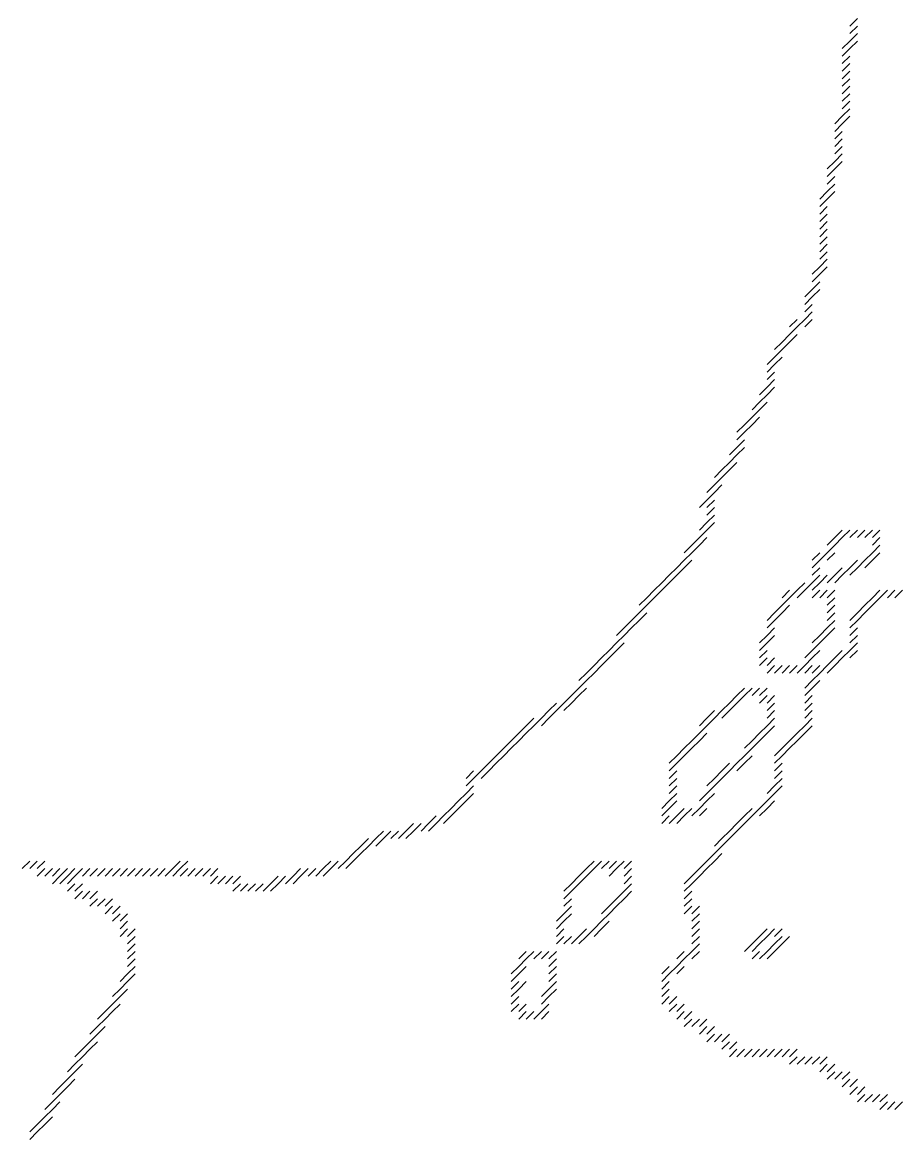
# Model space of a CAD drawing. Header units: metres. Extents: x 5 to 1923, y 5 to 1083.
# Drawn here: x 1194 to 1310.5, y 173.5 to 321.5 of the extents above; entities that cross this region are included whole.
import ezdxf

# ---------------------------------------------------------------- set-up
doc = ezdxf.new("R2010")
doc.units = ezdxf.units.M

msp = doc.modelspace()

# ---------------------------------------------------------------- linework, layer by layer
for p, q in [((1304, 321), (1305, 322)), ((1304, 320), (1305, 321)), ((1304, 319), (1305, 320)), ((1303, 318), (1304, 319)), ((1304, 318), (1305, 319)), ((1303, 317), (1304, 318)), ((1303, 316), (1304, 317)), ((1303, 315), (1304, 316)), ((1303, 314), (1304, 315)), ((1303, 313), (1304, 314)), ((1303, 312), (1304, 313)), ((1303, 311), (1304, 312)), ((1303, 310), (1304, 311)), ((1303, 309), (1304, 310)), ((1302, 308), (1303, 309)), ((1302, 307), (1303, 308)), ((1303, 308), (1304, 309)), ((1302, 306), (1303, 307)), ((1302, 305), (1303, 306)), ((1302, 304), (1303, 305)), ((1302, 303), (1303, 304)), ((1301, 302), (1302, 303)), ((1301, 301), (1302, 302)), ((1302, 302), (1303, 303)), ((1301, 300), (1302, 301)), ((1300, 298), (1301, 299)), ((1301, 299), (1302, 300)), ((1301, 298), (1302, 299)), ((1300, 297), (1301, 298)), ((1300, 296), (1301, 297)), ((1300, 295), (1301, 296)), ((1300, 294), (1301, 295)), ((1300, 293), (1301, 294)), ((1300, 292), (1301, 293)), ((1300, 291), (1301, 292)), ((1300, 290), (1301, 291)), ((1299, 288), (1300, 289)), ((1300, 289), (1301, 290)), ((1300, 288), (1301, 289)), ((1299, 287), (1300, 288)), ((1298, 285), (1299, 286)), ((1299, 286), (1300, 287)), ((1299, 285), (1300, 286)), ((1298, 284), (1299, 285)), ((1298, 283), (1299, 284)), ((1298, 282), (1299, 283)), ((1296, 281), (1297, 282)), ((1297, 281), (1298, 282)), ((1298, 281), (1299, 282)), ((1295, 279), (1296, 280)), ((1296, 280), (1297, 281)), ((1296, 279), (1297, 280)), ((1294, 278), (1295, 279)), ((1295, 278), (1296, 279)), ((1293, 276), (1294, 277)), ((1294, 277), (1295, 278)), ((1294, 276), (1295, 277)), ((1293, 275), (1294, 276)), ((1293, 274), (1294, 275)), ((1293, 273), (1294, 274)), ((1292, 272), (1293, 273)), ((1293, 272), (1294, 273)), ((1291, 270), (1292, 271)), ((1292, 271), (1293, 272)), ((1292, 270), (1293, 271)), ((1291, 269), (1292, 270)), ((1289, 267), (1290, 268)), ((1290, 268), (1291, 269)), ((1290, 267), (1291, 268)), ((1291, 268), (1292, 269)), ((1289, 266), (1290, 267)), ((1288, 264), (1289, 265)), ((1289, 265), (1290, 266)), ((1289, 264), (1290, 265)), ((1288, 263), (1289, 264)), ((1286, 261), (1287, 262)), ((1287, 262), (1288, 263)), ((1287, 261), (1288, 262)), ((1288, 262), (1289, 263)), ((1286, 260), (1287, 261)), ((1285, 259), (1286, 260)), ((1285, 258), (1286, 259)), ((1286, 259), (1287, 260)), ((1284, 257), (1285, 258)), ((1285, 257), (1286, 258)), ((1285, 256), (1286, 257)), ((1284, 254), (1285, 255)), ((1285, 255), (1286, 256)), ((1285, 254), (1286, 255)), ((1284, 253), (1285, 254)), ((1302, 253), (1303, 254)), ((1303, 253), (1304, 254)), ((1304, 253), (1305, 254)), ((1305, 253), (1306, 254)), ((1306, 253), (1307, 254)), ((1307, 253), (1308, 254)), ((1282, 251), (1283, 252)), ((1283, 252), (1284, 253)), ((1283, 251), (1284, 252)), ((1284, 252), (1285, 253)), ((1301, 252), (1302, 253)), ((1301, 251), (1302, 252)), ((1302, 252), (1303, 253)), ((1307, 252), (1308, 253)), ((1307, 251), (1308, 252)), ((1282, 250), (1283, 251)), ((1299, 250), (1300, 251)), ((1300, 250), (1301, 251)), ((1301, 250), (1302, 251)), ((1306, 250), (1307, 251)), ((1307, 250), (1308, 251)), ((1280, 248), (1281, 249)), ((1281, 249), (1282, 250)), ((1281, 248), (1282, 249)), ((1282, 249), (1283, 250)), ((1299, 249), (1300, 250)), ((1299, 248), (1300, 249)), ((1302, 248), (1303, 249)), ((1303, 248), (1304, 249)), ((1304, 249), (1305, 250)), ((1304, 248), (1305, 249)), ((1305, 249), (1306, 250)), ((1306, 249), (1307, 250)), ((1279, 247), (1280, 248)), ((1280, 247), (1281, 248)), ((1299, 247), (1300, 248)), ((1300, 247), (1301, 248)), ((1301, 247), (1302, 248)), ((1302, 247), (1303, 248)), ((1277, 245), (1278, 246)), ((1278, 246), (1279, 247)), ((1278, 245), (1279, 246)), ((1279, 246), (1280, 247)), ((1295, 245), (1296, 246)), ((1296, 245), (1297, 246)), ((1297, 246), (1298, 247)), ((1297, 245), (1298, 246)), ((1298, 246), (1299, 247)), ((1299, 246), (1300, 247)), ((1299, 245), (1300, 246)), ((1300, 245), (1301, 246)), ((1301, 245), (1302, 246)), ((1307, 245), (1308, 246)), ((1308, 245), (1309, 246)), ((1309, 245), (1310, 246)), ((1310, 245), (1311, 246)), ((1276, 244), (1277, 245)), ((1277, 244), (1278, 245)), ((1295, 244), (1296, 245)), ((1301, 244), (1302, 245)), ((1306, 244), (1307, 245)), ((1307, 244), (1308, 245)), ((1275, 242), (1276, 243)), ((1276, 243), (1277, 244)), ((1276, 242), (1277, 243)), ((1293, 242), (1294, 243)), ((1294, 243), (1295, 244)), ((1294, 242), (1295, 243)), ((1295, 243), (1296, 244)), ((1301, 243), (1302, 244)), ((1301, 242), (1302, 243)), ((1304, 242), (1305, 243)), ((1305, 243), (1306, 244)), ((1305, 242), (1306, 243)), ((1306, 243), (1307, 244)), ((1274, 241), (1275, 242)), ((1275, 241), (1276, 242)), ((1293, 241), (1294, 242)), ((1301, 241), (1302, 242)), ((1304, 241), (1305, 242)), ((1273, 240), (1274, 241)), ((1273, 239), (1274, 240)), ((1274, 240), (1275, 241)), ((1292, 239), (1293, 240)), ((1293, 240), (1294, 241)), ((1293, 239), (1294, 240)), ((1299, 239), (1300, 240)), ((1300, 240), (1301, 241)), ((1300, 239), (1301, 240)), ((1301, 240), (1302, 241)), ((1304, 240), (1305, 241)), ((1304, 239), (1305, 240)), ((1272, 238), (1273, 239)), ((1273, 238), (1274, 239)), ((1292, 238), (1293, 239)), ((1299, 238), (1300, 239)), ((1304, 238), (1305, 239)), ((1270, 236), (1271, 237)), ((1271, 237), (1272, 238)), ((1271, 236), (1272, 237)), ((1272, 237), (1273, 238)), ((1292, 237), (1293, 238)), ((1292, 236), (1293, 237)), ((1293, 236), (1294, 237)), ((1298, 237), (1299, 238)), ((1298, 236), (1299, 237)), ((1299, 237), (1300, 238)), ((1301, 236), (1302, 237)), ((1302, 237), (1303, 238)), ((1302, 236), (1303, 237)), ((1303, 237), (1304, 238)), ((1304, 237), (1305, 238)), ((1269, 235), (1270, 236)), ((1270, 235), (1271, 236)), ((1293, 235), (1294, 236)), ((1294, 235), (1295, 236)), ((1295, 235), (1296, 236)), ((1296, 235), (1297, 236)), ((1297, 235), (1298, 236)), ((1298, 235), (1299, 236)), ((1299, 235), (1300, 236)), ((1300, 235), (1301, 236)), ((1301, 235), (1302, 236)), ((1268, 234), (1269, 235)), ((1268, 233), (1269, 234)), ((1269, 234), (1270, 235)), ((1298, 233), (1299, 234)), ((1299, 234), (1300, 235)), ((1299, 233), (1300, 234)), ((1267, 232), (1268, 233)), ((1268, 232), (1269, 233)), ((1289, 232), (1290, 233)), ((1290, 232), (1291, 233)), ((1291, 232), (1292, 233)), ((1292, 232), (1293, 233)), ((1298, 232), (1299, 233)), ((1264, 230), (1265, 231)), ((1265, 230), (1266, 231)), ((1266, 231), (1267, 232)), ((1266, 230), (1267, 231)), ((1267, 231), (1268, 232)), ((1287, 230), (1288, 231)), ((1288, 231), (1289, 232)), ((1288, 230), (1289, 231)), ((1289, 231), (1290, 232)), ((1292, 231), (1293, 232)), ((1293, 231), (1294, 232)), ((1293, 230), (1294, 231)), ((1298, 231), (1299, 232)), ((1298, 230), (1299, 231)), ((1263, 229), (1264, 230)), ((1264, 229), (1265, 230)), ((1285, 229), (1286, 230)), ((1286, 229), (1287, 230)), ((1287, 229), (1288, 230)), ((1293, 229), (1294, 230)), ((1298, 229), (1299, 230)), ((1260, 227), (1261, 228)), ((1261, 228), (1262, 229)), ((1261, 227), (1262, 228)), ((1262, 228), (1263, 229)), ((1263, 228), (1264, 229)), ((1284, 228), (1285, 229)), ((1284, 227), (1285, 228)), ((1285, 228), (1286, 229)), ((1292, 227), (1293, 228)), ((1293, 228), (1294, 229)), ((1293, 227), (1294, 228)), ((1297, 227), (1298, 228)), ((1298, 228), (1299, 229)), ((1298, 227), (1299, 228)), ((1259, 226), (1260, 227)), ((1260, 226), (1261, 227)), ((1283, 226), (1284, 227)), ((1284, 226), (1285, 227)), ((1291, 226), (1292, 227)), ((1292, 226), (1293, 227)), ((1296, 226), (1297, 227)), ((1297, 226), (1298, 227)), ((1257, 224), (1258, 225)), ((1258, 225), (1259, 226)), ((1258, 224), (1259, 225)), ((1259, 225), (1260, 226)), ((1281, 224), (1282, 225)), ((1282, 225), (1283, 226)), ((1282, 224), (1283, 225)), ((1283, 225), (1284, 226)), ((1290, 225), (1291, 226)), ((1290, 224), (1291, 225)), ((1291, 225), (1292, 226)), ((1294, 224), (1295, 225)), ((1295, 225), (1296, 226)), ((1295, 224), (1296, 225)), ((1296, 225), (1297, 226)), ((1256, 223), (1257, 224)), ((1257, 223), (1258, 224)), ((1280, 223), (1281, 224)), ((1281, 223), (1282, 224)), ((1289, 223), (1290, 224)), ((1290, 223), (1291, 224)), ((1294, 223), (1295, 224)), ((1253, 221), (1254, 222)), ((1254, 221), (1255, 222)), ((1255, 222), (1256, 223)), ((1255, 221), (1256, 222)), ((1256, 222), (1257, 223)), ((1280, 222), (1281, 223)), ((1280, 221), (1281, 222)), ((1286, 221), (1287, 222)), ((1287, 222), (1288, 223)), ((1287, 221), (1288, 222)), ((1288, 222), (1289, 223)), ((1289, 222), (1290, 223)), ((1294, 222), (1295, 223)), ((1294, 221), (1295, 222)), ((1253, 220), (1254, 221)), ((1280, 220), (1281, 221)), ((1285, 220), (1286, 221)), ((1286, 220), (1287, 221)), ((1294, 220), (1295, 221)), ((1253, 219), (1254, 220)), ((1280, 219), (1281, 220)), ((1285, 219), (1286, 220)), ((1293, 219), (1294, 220)), ((1294, 219), (1295, 220)), ((1251, 217), (1252, 218)), ((1252, 218), (1253, 219)), ((1252, 217), (1253, 218)), ((1253, 218), (1254, 219)), ((1279, 217), (1280, 218)), ((1280, 218), (1281, 219)), ((1280, 217), (1281, 218)), ((1284, 218), (1285, 219)), ((1284, 217), (1285, 218)), ((1285, 218), (1286, 219)), ((1292, 217), (1293, 218)), ((1293, 218), (1294, 219)), ((1293, 217), (1294, 218)), ((1250, 216), (1251, 217)), ((1251, 216), (1252, 217)), ((1279, 216), (1280, 217)), ((1281, 216), (1282, 217)), ((1282, 216), (1283, 217)), ((1283, 216), (1284, 217)), ((1284, 216), (1285, 217)), ((1290, 216), (1291, 217)), ((1291, 216), (1292, 217)), ((1292, 216), (1293, 217)), ((1245, 214), (1246, 215)), ((1246, 214), (1247, 215)), ((1247, 214), (1248, 215)), ((1248, 215), (1249, 216)), ((1248, 214), (1249, 215)), ((1249, 215), (1250, 216)), ((1250, 215), (1251, 216)), ((1279, 215), (1280, 216)), ((1280, 215), (1281, 216)), ((1281, 215), (1282, 216)), ((1288, 214), (1289, 215)), ((1289, 215), (1290, 216)), ((1289, 214), (1290, 215)), ((1290, 215), (1291, 216)), ((1241, 213), (1242, 214)), ((1242, 213), (1243, 214)), ((1243, 213), (1244, 214)), ((1244, 213), (1245, 214)), ((1245, 213), (1246, 214)), ((1287, 213), (1288, 214)), ((1288, 213), (1289, 214)), ((1238, 211), (1239, 212)), ((1239, 212), (1240, 213)), ((1239, 211), (1240, 212)), ((1240, 212), (1241, 213)), ((1241, 212), (1242, 213)), ((1286, 212), (1287, 213)), ((1286, 211), (1287, 212)), ((1287, 212), (1288, 213)), ((1237, 210), (1238, 211)), ((1238, 210), (1239, 211)), ((1285, 210), (1286, 211)), ((1286, 210), (1287, 211)), ((1194, 209), (1195, 210)), ((1195, 209), (1196, 210)), ((1196, 209), (1197, 210)), ((1196, 208), (1197, 209)), ((1197, 208), (1198, 209)), ((1198, 208), (1199, 209)), ((1199, 208), (1200, 209)), ((1200, 208), (1201, 209)), ((1201, 208), (1202, 209)), ((1202, 208), (1203, 209)), ((1203, 208), (1204, 209)), ((1204, 208), (1205, 209)), ((1205, 208), (1206, 209)), ((1206, 208), (1207, 209)), ((1207, 208), (1208, 209)), ((1208, 208), (1209, 209)), ((1209, 208), (1210, 209)), ((1210, 208), (1211, 209)), ((1211, 208), (1212, 209)), ((1212, 208), (1213, 209)), ((1213, 208), (1214, 209)), ((1214, 209), (1215, 210)), ((1214, 208), (1215, 209)), ((1215, 209), (1216, 210)), ((1215, 208), (1216, 209)), ((1216, 208), (1217, 209)), ((1217, 208), (1218, 209)), ((1218, 208), (1219, 209)), ((1219, 208), (1220, 209)), ((1230, 208), (1231, 209)), ((1231, 208), (1232, 209)), ((1232, 208), (1233, 209)), ((1233, 208), (1234, 209)), ((1234, 209), (1235, 210)), ((1234, 208), (1235, 209)), ((1235, 209), (1236, 210)), ((1236, 209), (1237, 210)), ((1237, 209), (1238, 210)), ((1268, 208), (1269, 209)), ((1269, 209), (1270, 210)), ((1269, 208), (1270, 209)), ((1270, 209), (1271, 210)), ((1271, 209), (1272, 210)), ((1272, 209), (1273, 210)), ((1272, 208), (1273, 209)), ((1273, 209), (1274, 210)), ((1274, 209), (1275, 210)), ((1274, 208), (1275, 209)), ((1283, 208), (1284, 209)), ((1284, 209), (1285, 210)), ((1284, 208), (1285, 209)), ((1285, 209), (1286, 210)), ((1198, 207), (1199, 208)), ((1199, 207), (1200, 208)), ((1200, 207), (1201, 208)), ((1219, 207), (1220, 208)), ((1220, 207), (1221, 208)), ((1221, 207), (1222, 208)), ((1222, 207), (1223, 208)), ((1227, 207), (1228, 208)), ((1228, 207), (1229, 208)), ((1229, 207), (1230, 208)), ((1230, 207), (1231, 208)), ((1267, 207), (1268, 208)), ((1268, 207), (1269, 208)), ((1274, 207), (1275, 208)), ((1282, 207), (1283, 208)), ((1283, 207), (1284, 208)), ((1200, 206), (1201, 207)), ((1201, 206), (1202, 207)), ((1201, 205), (1202, 206)), ((1202, 205), (1203, 206)), ((1203, 205), (1204, 206)), ((1222, 206), (1223, 207)), ((1223, 206), (1224, 207)), ((1224, 206), (1225, 207)), ((1225, 206), (1226, 207)), ((1226, 206), (1227, 207)), ((1227, 206), (1228, 207)), ((1266, 206), (1267, 207)), ((1266, 205), (1267, 206)), ((1267, 206), (1268, 207)), ((1273, 205), (1274, 206)), ((1274, 206), (1275, 207)), ((1274, 205), (1275, 206)), ((1282, 206), (1283, 207)), ((1282, 205), (1283, 206)), ((1203, 204), (1204, 205)), ((1204, 204), (1205, 205)), ((1205, 204), (1206, 205)), ((1266, 204), (1267, 205)), ((1272, 204), (1273, 205)), ((1273, 204), (1274, 205)), ((1282, 204), (1283, 205)), ((1205, 203), (1206, 204)), ((1206, 203), (1207, 204)), ((1206, 202), (1207, 203)), ((1207, 202), (1208, 203)), ((1265, 202), (1266, 203)), ((1266, 203), (1267, 204)), ((1266, 202), (1267, 203)), ((1271, 203), (1272, 204)), ((1271, 202), (1272, 203)), ((1272, 203), (1273, 204)), ((1282, 203), (1283, 204)), ((1283, 203), (1284, 204)), ((1283, 202), (1284, 203)), ((1207, 201), (1208, 202)), ((1265, 201), (1266, 202)), ((1270, 201), (1271, 202)), ((1271, 201), (1272, 202)), ((1283, 201), (1284, 202)), ((1207, 200), (1208, 201)), ((1208, 200), (1209, 201)), ((1208, 199), (1209, 200)), ((1265, 200), (1266, 201)), ((1265, 199), (1266, 200)), ((1266, 199), (1267, 200)), ((1267, 199), (1268, 200)), ((1268, 200), (1269, 201)), ((1268, 199), (1269, 200)), ((1269, 200), (1270, 201)), ((1270, 200), (1271, 201)), ((1283, 200), (1284, 201)), ((1283, 199), (1284, 200)), ((1291, 199), (1292, 200)), ((1292, 200), (1293, 201)), ((1292, 199), (1293, 200)), ((1293, 200), (1294, 201)), ((1294, 200), (1295, 201)), ((1294, 199), (1295, 200)), ((1295, 199), (1296, 200)), ((1208, 198), (1209, 199)), ((1283, 198), (1284, 199)), ((1290, 198), (1291, 199)), ((1291, 198), (1292, 199)), ((1293, 198), (1294, 199)), ((1294, 198), (1295, 199)), ((1208, 197), (1209, 198)), ((1208, 196), (1209, 197)), ((1260, 197), (1261, 198)), ((1260, 196), (1261, 197)), ((1261, 197), (1262, 198)), ((1262, 197), (1263, 198)), ((1263, 197), (1264, 198)), ((1264, 197), (1265, 198)), ((1264, 196), (1265, 197)), ((1281, 197), (1282, 198)), ((1281, 196), (1282, 197)), ((1282, 197), (1283, 198)), ((1283, 197), (1284, 198)), ((1291, 197), (1292, 198)), ((1292, 197), (1293, 198)), ((1293, 197), (1294, 198)), ((1208, 195), (1209, 196)), ((1259, 195), (1260, 196)), ((1260, 195), (1261, 196)), ((1264, 195), (1265, 196)), ((1279, 195), (1280, 196)), ((1280, 195), (1281, 196)), ((1281, 195), (1282, 196)), ((1207, 194), (1208, 195)), ((1207, 193), (1208, 194)), ((1208, 194), (1209, 195)), ((1259, 194), (1260, 195)), ((1259, 193), (1260, 194)), ((1260, 193), (1261, 194)), ((1264, 194), (1265, 195)), ((1264, 193), (1265, 194)), ((1279, 194), (1280, 195)), ((1279, 193), (1280, 194)), ((1206, 192), (1207, 193)), ((1207, 192), (1208, 193)), ((1259, 192), (1260, 193)), ((1263, 192), (1264, 193)), ((1264, 192), (1265, 193)), ((1279, 192), (1280, 193)), ((1205, 190), (1206, 191)), ((1206, 191), (1207, 192)), ((1206, 190), (1207, 191)), ((1259, 191), (1260, 192)), ((1259, 190), (1260, 191)), ((1260, 190), (1261, 191)), ((1263, 191), (1264, 192)), ((1263, 190), (1264, 191)), ((1279, 191), (1280, 192)), ((1280, 191), (1281, 192)), ((1280, 190), (1281, 191)), ((1281, 190), (1282, 191)), ((1204, 189), (1205, 190)), ((1205, 189), (1206, 190)), ((1260, 189), (1261, 190)), ((1261, 189), (1262, 190)), ((1262, 189), (1263, 190)), ((1263, 189), (1264, 190)), ((1281, 189), (1282, 190)), ((1282, 189), (1283, 190)), ((1203, 187), (1204, 188)), ((1204, 188), (1205, 189)), ((1204, 187), (1205, 188)), ((1282, 188), (1283, 189)), ((1283, 188), (1284, 189)), ((1284, 188), (1285, 189)), ((1284, 187), (1285, 188)), ((1285, 187), (1286, 188)), ((1203, 186), (1204, 187)), ((1285, 186), (1286, 187)), ((1286, 186), (1287, 187)), ((1287, 186), (1288, 187)), ((1201, 184), (1202, 185)), ((1202, 185), (1203, 186)), ((1202, 184), (1203, 185)), ((1203, 185), (1204, 186)), ((1287, 185), (1288, 186)), ((1288, 185), (1289, 186)), ((1288, 184), (1289, 185)), ((1289, 184), (1290, 185)), ((1290, 184), (1291, 185)), ((1291, 184), (1292, 185)), ((1292, 184), (1293, 185)), ((1293, 184), (1294, 185)), ((1294, 184), (1295, 185)), ((1295, 184), (1296, 185)), ((1296, 184), (1297, 185)), ((1201, 183), (1202, 184)), ((1296, 183), (1297, 184)), ((1297, 183), (1298, 184)), ((1298, 183), (1299, 184)), ((1299, 183), (1300, 184)), ((1300, 183), (1301, 184)), ((1200, 182), (1201, 183)), ((1201, 182), (1202, 183)), ((1300, 182), (1301, 183)), ((1301, 182), (1302, 183)), ((1199, 180), (1200, 181)), ((1200, 181), (1201, 182)), ((1200, 180), (1201, 181)), ((1301, 181), (1302, 182)), ((1302, 181), (1303, 182)), ((1303, 181), (1304, 182)), ((1303, 180), (1304, 181)), ((1304, 180), (1305, 181)), ((1198, 179), (1199, 180)), ((1199, 179), (1200, 180)), ((1304, 179), (1305, 180)), ((1305, 179), (1306, 180)), ((1197, 177), (1198, 178)), ((1198, 178), (1199, 179)), ((1198, 177), (1199, 178)), ((1305, 178), (1306, 179)), ((1306, 178), (1307, 179)), ((1307, 178), (1308, 179)), ((1308, 178), (1309, 179)), ((1308, 177), (1309, 178)), ((1309, 177), (1310, 178)), ((1310, 177), (1311, 178)), ((1197, 176), (1198, 177)), ((1195, 174), (1196, 175)), ((1196, 175), (1197, 176)), ((1196, 174), (1197, 175)), ((1197, 175), (1198, 176)), ((1195, 173), (1196, 174))]:
    msp.add_line(p, q)

doc.saveas('drawing.dxf')
